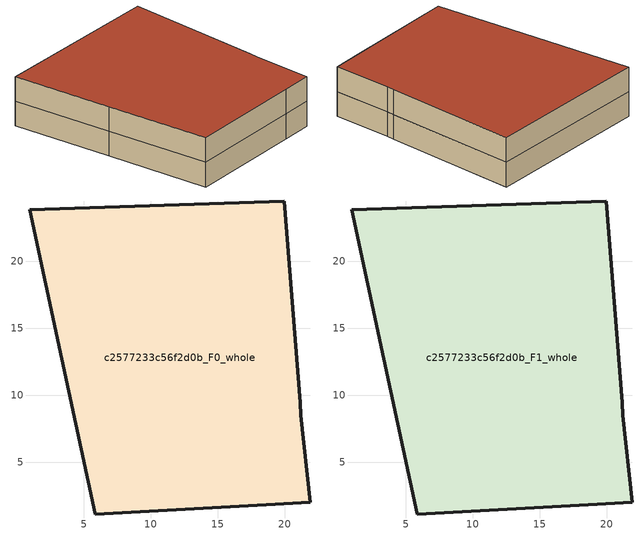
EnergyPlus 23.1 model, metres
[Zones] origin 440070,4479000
c2577233c56f2d0b_F0_whole
 floor ground (EU_floor_Construction): 19.97,24.52 21.17,9.44 21.22,8.51 21.92,2 18.62,1.82 5.84,1.12 3.36,12.72 0.94,23.88 z0
 wall outside (EU_wall_Construction): 19.97,24.52 0.94,23.88 3.36,12.72 5.84,1.12 18.62,1.82 21.92,2 21.22,8.51 21.17,9.44 19.97,24.52 z0:3
c2577233c56f2d0b_F1_whole
 floor to c2577233c56f2d0b_F0_whole (EU_floor_Construction): 19.97,24.52 21.17,9.44 21.22,8.51 21.92,2 18.62,1.82 5.84,1.12 3.36,12.72 0.94,23.88 z3
 wall outside (EU_wall_Construction): 19.97,24.52 0.94,23.88 3.36,12.72 5.84,1.12 18.62,1.82 21.92,2 21.22,8.51 21.17,9.44 19.97,24.52 z3:6
 roof outside (EU_roof_Construction): 21.92,2 21.22,8.51 21.17,9.44 19.97,24.52 0.94,23.88 3.36,12.72 5.84,1.12 18.62,1.82 z6
[Building]
EU S2 Campaign: North Axis=0; Terrain=City; Solar Distribution=FullExterior
[Site:Location]
Madrid: Latitude=40.5; Longitude=-3.5; Time Zone=1; Elevation=609
[SizingPeriod:WeatherFileDays]
AnnualSizingPeriod: Begin Month=1; Begin Day of Month=1; End Month=12; End Day of Month=31; Day of Week for Start Day=Monday; Use Weather File Daylight Saving Period=No; Use Weather File Rain and Snow Indicators=No
[MATERIAL]
EU_InternalMass_Material: Roughness=MediumRough; Thickness=0.1; Conductivity=1; Density=1800; Specific Heat=900; Thermal Absorptance=0.9; Solar Absorptance=0.7; Visible Absorptance=0.7
[MATERIAL:NOMASS] Roughness=MediumRough; Thermal Absorptance=0.9; Solar Absorptance=0.7; Visible Absorptance=0.7
Name | Thermal Resistance
EU_wall_NoMass | 0.459673
EU_roof_NoMass | 0.495815
EU_floor_NoMass | 0.788942
[CONSTRUCTION]
EU_wall_Construction: EU_wall_NoMass
EU_roof_Construction: EU_roof_NoMass
EU_floor_Construction: EU_floor_NoMass
EU_InternalMass_Construction: EU_InternalMass_Material
[ZONE] Type=1; Multiplier=1; Ceiling Height=autocalculate; Volume=1195.55; Floor Area=autocalculate; Part of Total Floor Area=Yes
c2577233c56f2d0b_F0_whole; c2577233c56f2d0b_F1_whole
[INTERNALMASS] Construction=EU_InternalMass_Construction; Surface Area=348.062
Name | Zone or ZoneList
c2577233c56f2d0b_F0_whole_EU_InternalMass | c2577233c56f2d0b_F0_whole
c2577233c56f2d0b_F1_whole_EU_InternalMass | c2577233c56f2d0b_F1_whole
[OTHEREQUIPMENT] Fuel Type=Electricity; Design Level Calculation Method=Watts/Area; Power per Zone Floor Area=1; Fraction Latent=0; Fraction Radiant=0; Fraction Lost=0; Carbon Dioxide Generation Rate=0; EndUse Subcategory=EU_Step8_InternalGains
Name | Zone or ZoneList or Space or SpaceList | Schedule
EU_Step8_InternalGain_c2577233c56f2d0b_F0_whole_f000 | c2577233c56f2d0b_F0_whole | EU_Step8_GainSchedule_c2577233c56f2d0b_F0_whole_f000
EU_Step8_InternalGain_c2577233c56f2d0b_F1_whole_f000 | c2577233c56f2d0b_F1_whole | EU_Step8_GainSchedule_c2577233c56f2d0b_F1_whole_f000
[ZONEVENTILATION:DESIGNFLOWRATE] Schedule=EU_AlwaysOn; Design Flow Rate Calculation Method=AirChanges/Hour; Air Changes per Hour=0.719161; Ventilation Type=Natural; Fan Pressure Rise=0; Fan Total Efficiency=1; Constant Term Coefficient=1; Temperature Term Coefficient=0; Velocity Term Coefficient=0; Velocity Squared Term Coefficient=0; Minimum Indoor Temperature=-100; Maximum Indoor Temperature=100; Delta Temperature=-100; Minimum Outdoor Temperature=-100; Maximum Outdoor Temperature=100; Maximum Wind Speed=40
Name | Zone or ZoneList or Space or SpaceList
EU_ConstantAir_c2577233c56f2d0b_F0_whole | c2577233c56f2d0b_F0_whole
EU_ConstantAir_c2577233c56f2d0b_F1_whole | c2577233c56f2d0b_F1_whole
[HVACTEMPLATE:THERMOSTAT] Constant Heating Setpoint=20; Constant Cooling Setpoint=50
EU_HeatOnly_c2577233c56f2d0b_F0_whole; EU_HeatOnly_c2577233c56f2d0b_F1_whole
[HVACTEMPLATE:ZONE:IDEALLOADSAIRSYSTEM] System Availability Schedule=EU_AlwaysOn; Maximum Heating Supply Air Temperature=50; Minimum Cooling Supply Air Temperature=13; Maximum Heating Supply Air Humidity Ratio=0.0156; Minimum Cooling Supply Air Humidity Ratio=0.0077; Heating Limit=NoLimit; Cooling Limit=NoLimit; Heating Availability Schedule=EU_AlwaysOn; Cooling Availability Schedule=EU_CoolingOff; Dehumidification Control Type=ConstantSensibleHeatRatio; Cooling Sensible Heat Ratio=0.7; Dehumidification Setpoint=60; Humidification Control Type=None; Humidification Setpoint=30; Outdoor Air Method=None; Outdoor Air Flow Rate per Person=0.00944; Outdoor Air Flow Rate per Zone Floor Area=0; Outdoor Air Flow Rate per Zone=0; Demand Controlled Ventilation Type=None; Outdoor Air Economizer Type=NoEconomizer; Heat Recovery Type=None; Sensible Heat Recovery Effectiveness=0.7; Latent Heat Recovery Effectiveness=0.65
Name | Template Thermostat
c2577233c56f2d0b_F0_whole | EU_HeatOnly_c2577233c56f2d0b_F0_whole
c2577233c56f2d0b_F1_whole | EU_HeatOnly_c2577233c56f2d0b_F1_whole
[SIZING:ZONE] Zone Cooling Design Supply Air Temperature Input Method=SupplyAirTemperature; Zone Cooling Design Supply Air Temperature=13; Zone Heating Design Supply Air Temperature Input Method=SupplyAirTemperature; Zone Heating Design Supply Air Temperature=50; Zone Cooling Design Supply Air Humidity Ratio=0.008; Zone Heating Design Supply Air Humidity Ratio=0.008; Cooling Design Air Flow Method=DesignDay; Cooling Design Air Flow Rate=0; Cooling Minimum Air Flow per Zone Floor Area=0.000762; Cooling Minimum Air Flow=0; Cooling Minimum Air Flow Fraction=0.2; Heating Design Air Flow Method=DesignDay; Heating Design Air Flow Rate=0; Heating Maximum Air Flow per Zone Floor Area=0.002032; Heating Maximum Air Flow=0.141576; Heating Maximum Air Flow Fraction=0.3; Account for Dedicated Outdoor Air System=No; Dedicated Outdoor Air System Control Strategy=NeutralSupplyAir; Dedicated Outdoor Air Low Setpoint Temperature for Design=autosize; Dedicated Outdoor Air High Setpoint Temperature for Design=autosize; Zone Load Sizing Method=Sensible Load Only No Latent Load; Zone Latent Cooling Design Supply Air Humidity Ratio Input Method=HumidityRatioDifference; Zone Cooling Design Supply Air Humidity Ratio Difference=0.005; Zone Latent Heating Design Supply Air Humidity Ratio Input Method=HumidityRatioDifference; Zone Humidification Design Supply Air Humidity Ratio Difference=0.005
c2577233c56f2d0b_F0_whole; c2577233c56f2d0b_F1_whole
[SCHEDULE:CONSTANT]
Name | Hourly Value
EU_AlwaysOn | 1
EU_CoolingOff | 0
[SCHEDULE:FILE] Column Number=1; Rows to Skip at Top=0; Number of Hours of Data=8760; Column Separator=Comma; Interpolate to Timestep=No; Minutes per Item=60; Adjust Schedule for Daylight Savings=Yes
Name | File
EU_Step8_GainSchedule_c2577233c56f2d0b_F0_whole_f000 | C:\Users\o_iseri\Desktop\OpenUBEM\openubem\outputs\eu_evidence\EU-11\ES-MAD-BERRUGUETE\idfs\c2577233c56f2d0b\c2577233c56f2d0b_F0_whole_f000_gain.csv
EU_Step8_GainSchedule_c2577233c56f2d0b_F1_whole_f000 | C:\Users\o_iseri\Desktop\OpenUBEM\openubem\outputs\eu_evidence\EU-11\ES-MAD-BERRUGUETE\idfs\c2577233c56f2d0b\c2577233c56f2d0b_F1_whole_f000_gain.csv
